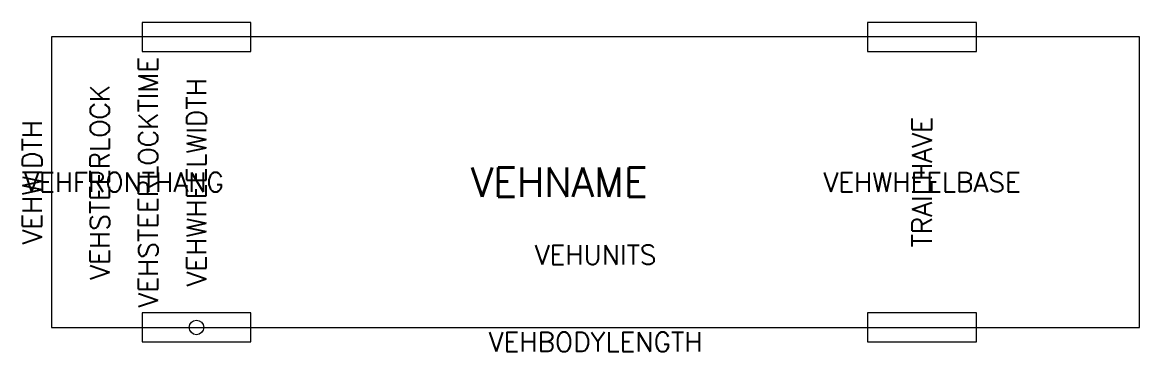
# Model space of a CAD drawing. Header units: feet. Extents: x -0.8 to 30, y -4.7 to 4.4.
import ezdxf
from ezdxf.enums import TextEntityAlignment as Align

# ---------------------------------------------------------------- set-up
doc = ezdxf.new("R2010")
doc.units = ezdxf.units.FT
doc.header["$LTSCALE"] = 100
doc.header["$MEASUREMENT"] = 0
doc.layers.add('AttributeLayer', color=7, linetype='Continuous')
doc.layers.add('C-TURN-TRCK-BODY', color=1, linetype='Continuous')
doc.styles.get("Standard").update_dxf_attribs({"font": 'simplex.shx', "height": 10})

msp = doc.modelspace()

# ---------------------------------------------------------------- linework, layer by layer
at = {"layer": 'C-TURN-TRCK-BODY'}
for points in [[(2.5, 3.6), (5.5, 3.6), (5.5, 4.4), (2.5, 4.4)], [(22.5, 3.6), (25.5, 3.6), (25.5, 4.4), (22.5, 4.4)], [(0, -4), (30, -4), (30, 4), (0, 4)], [(2.5, -4.4), (5.5, -4.4), (5.5, -3.6), (2.5, -3.6)], [(22.5, -4.4), (25.5, -4.4), (25.5, -3.6), (22.5, -3.6)]]:
    msp.add_lwpolyline(points, close=True, dxfattribs=at)
msp.add_circle((4, -4), 0.2, dxfattribs=at)

# ---------------------------------------------------------------- texts
at = {"layer": 'AttributeLayer', "flags": 8}
for tag, text, p in [('VEHSTEERLOCKTIME', '0.00', (2.667, 0)), ('VEHWHEELWIDTH', '8.00', (4, 0)), ('VEHSTEERLOCK', '28.6479', (1.333, 0)), ('VEHWIDTH', '8.00', (-0.533, 0)), ('TRAILHAVE', 'No', (24, 0))]:
    msp.add_attdef(tag, text=text, height=0.5333, rotation=90, dxfattribs=at).set_placement(p, align=Align.MIDDLE)
for tag, text, height, p in [('VEHNAME', 'MH', 0.8, (14, 0)), ('VEHFRONTHANG', '4.00', 0.5333, (2, 0)), ('VEHWHEELBASE', '20.00', 0.5333, (24, 0)), ('VEHUNITS', 'M', 0.533, (15, -2)), ('VEHBODYLENGTH', '30.00', 0.5333, (15, -4.4))]:
    msp.add_attdef(tag, text=text, height=height, dxfattribs=at).set_placement(p, align=Align.MIDDLE)

doc.saveas('drawing.dxf')
